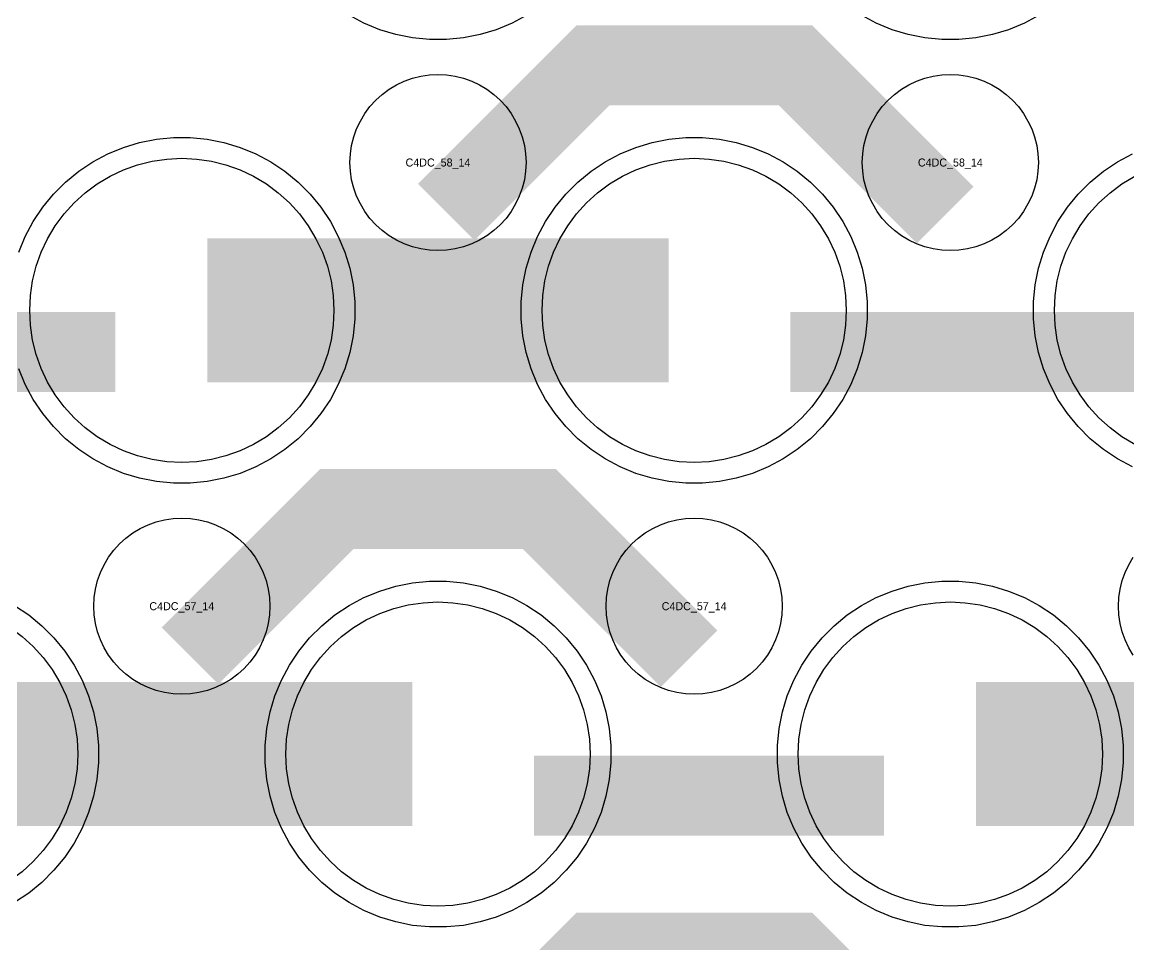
# Model space of a CAD drawing. Extents: x -11880 to 11880, y -14992 to 14992.
# Drawn here: x -7569.9 to -7224.2, y -7001 to -6712.8 of the extents above; entities that cross this region are included whole.
import ezdxf
from ezdxf.enums import TextEntityAlignment as Align

# ---------------------------------------------------------------- set-up
doc = ezdxf.new("R2010")
doc.units = 0
doc.header["$MEASUREMENT"] = 0
for name, color, linetype in [('GDS_775_DT_237', 138, 'CONTINUOUS'), ('RDL1_FS', 34, 'CONTINUOUS'), ('RDL_BS', 160, 'CONTINUOUS')]:
    doc.layers.add(name, color=color, linetype=linetype)

msp = doc.modelspace()

# ---------------------------------------------------------------- linework, layer by layer
at = {"layer": 'RDL1_FS'}
for points in [[(-7520, -6850.359), (-7524.657, -6850.13), (-7529.268, -6849.446), (-7533.791, -6848.314), (-7538.181, -6846.742), (-7542.395, -6844.75), (-7546.395, -6842.352), (-7550.14, -6839.574), (-7553.594, -6836.444), (-7556.724, -6832.99), (-7559.502, -6829.245), (-7561.9, -6825.245), (-7563.892, -6821.031), (-7565.464, -6816.641), (-7566.596, -6812.118), (-7567.28, -6807.507), (-7567.509, -6802.85), (-7567.28, -6798.193), (-7566.596, -6793.582), (-7565.464, -6789.059), (-7563.892, -6784.669), (-7561.9, -6780.455), (-7559.502, -6776.455), (-7556.724, -6772.71), (-7553.594, -6769.256), (-7550.14, -6766.126), (-7546.395, -6763.348), (-7542.395, -6760.95), (-7538.181, -6758.958), (-7533.791, -6757.386), (-7529.268, -6756.254), (-7524.657, -6755.57), (-7520, -6755.341), (-7515.343, -6755.57), (-7510.732, -6756.254), (-7506.209, -6757.386), (-7501.819, -6758.958), (-7497.605, -6760.95), (-7493.605, -6763.348), (-7489.86, -6766.126), (-7486.406, -6769.256), (-7483.276, -6772.71), (-7480.498, -6776.455), (-7478.1, -6780.455), (-7476.108, -6784.669), (-7474.536, -6789.059), (-7473.404, -6793.582), (-7472.72, -6798.193), (-7472.491, -6802.85), (-7472.72, -6807.507), (-7473.404, -6812.118), (-7474.536, -6816.641), (-7476.108, -6821.031), (-7478.1, -6825.245), (-7480.498, -6829.245), (-7483.276, -6832.99), (-7486.406, -6836.444), (-7489.86, -6839.574), (-7493.605, -6842.352), (-7497.605, -6844.75), (-7501.819, -6846.742), (-7506.209, -6848.314), (-7510.732, -6849.446), (-7515.343, -6850.13)], [(-7360, -6850.359), (-7364.657, -6850.13), (-7369.268, -6849.446), (-7373.791, -6848.314), (-7378.181, -6846.742), (-7382.395, -6844.75), (-7386.395, -6842.352), (-7390.14, -6839.574), (-7393.594, -6836.444), (-7396.724, -6832.99), (-7399.502, -6829.245), (-7401.9, -6825.245), (-7403.892, -6821.031), (-7405.464, -6816.641), (-7406.596, -6812.118), (-7407.28, -6807.507), (-7407.509, -6802.85), (-7407.28, -6798.193), (-7406.596, -6793.582), (-7405.464, -6789.059), (-7403.892, -6784.669), (-7401.9, -6780.455), (-7399.502, -6776.455), (-7396.724, -6772.71), (-7393.594, -6769.256), (-7390.14, -6766.126), (-7386.395, -6763.348), (-7382.395, -6760.95), (-7378.181, -6758.958), (-7373.791, -6757.386), (-7369.268, -6756.254), (-7364.657, -6755.57), (-7360, -6755.341), (-7355.343, -6755.57), (-7350.732, -6756.254), (-7346.209, -6757.386), (-7341.819, -6758.958), (-7337.605, -6760.95), (-7333.605, -6763.348), (-7329.86, -6766.126), (-7326.406, -6769.256), (-7323.276, -6772.71), (-7320.498, -6776.455), (-7318.1, -6780.455), (-7316.108, -6784.669), (-7314.536, -6789.059), (-7313.404, -6793.582), (-7312.72, -6798.193), (-7312.491, -6802.85), (-7312.72, -6807.507), (-7313.404, -6812.118), (-7314.536, -6816.641), (-7316.108, -6821.031), (-7318.1, -6825.245), (-7320.498, -6829.245), (-7323.276, -6832.99), (-7326.406, -6836.444), (-7329.86, -6839.574), (-7333.605, -6842.352), (-7337.605, -6844.75), (-7341.819, -6846.742), (-7346.209, -6848.314), (-7350.732, -6849.446), (-7355.343, -6850.13)], [(-7440, -6988.919), (-7444.657, -6988.69), (-7449.268, -6988.006), (-7453.791, -6986.874), (-7458.181, -6985.302), (-7462.395, -6983.31), (-7466.395, -6980.912), (-7470.14, -6978.134), (-7473.594, -6975.004), (-7476.724, -6971.55), (-7479.502, -6967.805), (-7481.9, -6963.805), (-7483.892, -6959.591), (-7485.464, -6955.201), (-7486.596, -6950.678), (-7487.28, -6946.067), (-7487.509, -6941.41), (-7487.28, -6936.753), (-7486.596, -6932.142), (-7485.464, -6927.619), (-7483.892, -6923.229), (-7481.9, -6919.015), (-7479.502, -6915.015), (-7476.724, -6911.27), (-7473.594, -6907.816), (-7470.14, -6904.686), (-7466.395, -6901.908), (-7462.395, -6899.51), (-7458.181, -6897.518), (-7453.791, -6895.946), (-7449.268, -6894.814), (-7444.657, -6894.13), (-7440, -6893.901), (-7435.343, -6894.13), (-7430.732, -6894.814), (-7426.209, -6895.946), (-7421.819, -6897.518), (-7417.605, -6899.51), (-7413.605, -6901.908), (-7409.86, -6904.686), (-7406.406, -6907.816), (-7403.276, -6911.27), (-7400.498, -6915.015), (-7398.1, -6919.015), (-7396.108, -6923.229), (-7394.536, -6927.619), (-7393.404, -6932.142), (-7392.72, -6936.753), (-7392.491, -6941.41), (-7392.72, -6946.067), (-7393.404, -6950.678), (-7394.536, -6955.201), (-7396.108, -6959.591), (-7398.1, -6963.805), (-7400.498, -6967.805), (-7403.276, -6971.55), (-7406.406, -6975.004), (-7409.86, -6978.134), (-7413.605, -6980.912), (-7417.605, -6983.31), (-7421.819, -6985.302), (-7426.209, -6986.874), (-7430.732, -6988.006), (-7435.343, -6988.69)], [(-7280, -6988.919), (-7284.657, -6988.69), (-7289.268, -6988.006), (-7293.791, -6986.874), (-7298.181, -6985.302), (-7302.395, -6983.31), (-7306.395, -6980.912), (-7310.14, -6978.134), (-7313.594, -6975.004), (-7316.724, -6971.55), (-7319.502, -6967.805), (-7321.9, -6963.805), (-7323.892, -6959.591), (-7325.464, -6955.201), (-7326.596, -6950.678), (-7327.28, -6946.067), (-7327.509, -6941.41), (-7327.28, -6936.753), (-7326.596, -6932.142), (-7325.464, -6927.619), (-7323.892, -6923.229), (-7321.9, -6919.015), (-7319.502, -6915.015), (-7316.724, -6911.27), (-7313.594, -6907.816), (-7310.14, -6904.686), (-7306.395, -6901.908), (-7302.395, -6899.51), (-7298.181, -6897.518), (-7293.791, -6895.946), (-7289.268, -6894.814), (-7284.657, -6894.13), (-7280, -6893.901), (-7275.343, -6894.13), (-7270.732, -6894.814), (-7266.209, -6895.946), (-7261.819, -6897.518), (-7257.605, -6899.51), (-7253.605, -6901.908), (-7249.86, -6904.686), (-7246.406, -6907.816), (-7243.276, -6911.27), (-7240.498, -6915.015), (-7238.1, -6919.015), (-7236.108, -6923.229), (-7234.536, -6927.619), (-7233.404, -6932.142), (-7232.72, -6936.753), (-7232.491, -6941.41), (-7232.72, -6946.067), (-7233.404, -6950.678), (-7234.536, -6955.201), (-7236.108, -6959.591), (-7238.1, -6963.805), (-7240.498, -6967.805), (-7243.276, -6971.55), (-7246.406, -6975.004), (-7249.86, -6978.134), (-7253.605, -6980.912), (-7257.605, -6983.31), (-7261.819, -6985.302), (-7266.209, -6986.874), (-7270.732, -6988.006), (-7275.343, -6988.69)]]:
    msp.add_lwpolyline(points, close=True, dxfattribs=at)
for points in [[(-7222.395, -6844.75), (-7226.395, -6842.352), (-7230.14, -6839.574), (-7233.594, -6836.444), (-7236.724, -6832.99), (-7239.502, -6829.245), (-7241.9, -6825.245), (-7243.892, -6821.031), (-7245.464, -6816.641), (-7246.596, -6812.118), (-7247.28, -6807.507), (-7247.509, -6802.85), (-7247.28, -6798.193), (-7246.596, -6793.582), (-7245.464, -6789.059), (-7243.892, -6784.669), (-7241.9, -6780.455), (-7239.502, -6776.455), (-7236.724, -6772.71), (-7233.594, -6769.256), (-7230.14, -6766.126), (-7226.395, -6763.348), (-7222.395, -6760.95)], [(-7573.605, -6901.908), (-7569.86, -6904.686), (-7566.406, -6907.816), (-7563.276, -6911.27), (-7560.498, -6915.015), (-7558.1, -6919.015), (-7556.108, -6923.229), (-7554.536, -6927.619), (-7553.404, -6932.142), (-7552.72, -6936.753), (-7552.491, -6941.41), (-7552.72, -6946.067), (-7553.404, -6950.678), (-7554.536, -6955.201), (-7556.108, -6959.591), (-7558.1, -6963.805), (-7560.498, -6967.805), (-7563.276, -6971.55), (-7566.406, -6975.004), (-7569.86, -6978.134), (-7573.605, -6980.912)]]:
    msp.add_lwpolyline(points, dxfattribs=at)
for points in [[(-7511.998, -6802.85, 45, 45, 0), (-7439.998, -6802.85, 45, 45, 0)], [(-7439.998, -6802.85, 45, 45, 0), (-7367.998, -6802.85, 45, 45, 0)], [(-7591.998, -6941.41, 45, 45, 0), (-7519.998, -6941.41, 45, 45, 0)], [(-7519.998, -6941.41, 45, 45, 0), (-7447.998, -6941.41, 45, 45, 0)], [(-7271.998, -6941.41, 45, 45, 0), (-7199.998, -6941.41, 45, 45, 0)]]:
    msp.add_lwpolyline(points, format="xyseb", dxfattribs=at)
at = {"layer": 'RDL_BS', "color": 240, "true_color": 0xed1f24}
for points in [[(-7412.223, -6710.668), (-7416.885, -6713.16), (-7421.795, -6715.191), (-7426.835, -6716.722), (-7432.062, -6717.768), (-7437.356, -6718.285), (-7442.644, -6718.285), (-7447.938, -6717.768), (-7453.165, -6716.722), (-7458.205, -6715.191), (-7463.115, -6713.16), (-7467.777, -6710.668)], [(-7252.223, -6710.668), (-7256.885, -6713.16), (-7261.795, -6715.191), (-7266.835, -6716.722), (-7272.062, -6717.768), (-7277.356, -6718.285), (-7282.644, -6718.285), (-7287.938, -6717.768), (-7293.165, -6716.722), (-7298.205, -6715.191), (-7303.115, -6713.16), (-7307.777, -6710.668)]]:
    msp.add_lwpolyline(points, dxfattribs=at)
at = {"layer": 'RDL_BS'}
for points in [[(-7437.438, -6772.164, 25, 25, 0), (-7391.623, -6726.349, 25, 25, 0), (-7358.07, -6726.349, 25, 25, 0)], [(-7281.599, -6773.063, 25, 25, 0), (-7328.313, -6726.349, 25, 25, 0), (-7358.071, -6726.349, 25, 25, 0)], [(-7649.984, -6815.863, 25, 25, 0), (-7540.719, -6815.863, 25, 25, 0)], [(-7329.984, -6815.863, 25, 25, 0), (-7220.719, -6815.863, 25, 25, 0)], [(-7517.438, -6910.724, 25, 25, 0), (-7471.623, -6864.909, 25, 25, 0), (-7438.07, -6864.909, 25, 25, 0)], [(-7361.599, -6911.623, 25, 25, 0), (-7408.313, -6864.909, 25, 25, 0), (-7438.071, -6864.909, 25, 25, 0)], [(-7409.984, -6954.423, 25, 25, 0), (-7300.719, -6954.423, 25, 25, 0)], [(-7437.438, -7049.289, 25, 25, 0), (-7391.623, -7003.474, 25, 25, 0), (-7358.07, -7003.474, 25, 25, 0)], [(-7281.599, -7050.188, 25, 25, 0), (-7328.313, -7003.474, 25, 25, 0), (-7358.071, -7003.474, 25, 25, 0)]]:
    msp.add_lwpolyline(points, format="xyseb", dxfattribs=at)
for points in [[(-7440, -6784.156), (-7442.693, -6784.024), (-7445.365, -6783.628), (-7447.984, -6782.971), (-7450.519, -6782.064), (-7452.956, -6780.912), (-7455.28, -6779.519), (-7457.443, -6777.916), (-7459.442, -6776.104), (-7461.254, -6774.105), (-7462.857, -6771.942), (-7464.25, -6769.618), (-7465.402, -6767.181), (-7466.309, -6764.646), (-7466.966, -6762.027), (-7467.362, -6759.355), (-7467.494, -6756.662), (-7467.362, -6753.969), (-7466.966, -6751.297), (-7466.309, -6748.678), (-7465.402, -6746.143), (-7464.25, -6743.706), (-7462.857, -6741.382), (-7461.254, -6739.219), (-7459.442, -6737.22), (-7457.443, -6735.408), (-7455.28, -6733.805), (-7452.956, -6732.412), (-7450.519, -6731.26), (-7447.984, -6730.353), (-7445.365, -6729.696), (-7442.693, -6729.3), (-7440, -6729.168), (-7437.307, -6729.3), (-7434.635, -6729.696), (-7432.016, -6730.353), (-7429.481, -6731.26), (-7427.044, -6732.412), (-7424.72, -6733.805), (-7422.557, -6735.408), (-7420.558, -6737.22), (-7418.746, -6739.219), (-7417.143, -6741.382), (-7415.75, -6743.706), (-7414.598, -6746.143), (-7413.691, -6748.678), (-7413.034, -6751.297), (-7412.638, -6753.969), (-7412.506, -6756.662), (-7412.638, -6759.355), (-7413.034, -6762.027), (-7413.691, -6764.646), (-7414.598, -6767.181), (-7415.75, -6769.618), (-7417.143, -6771.942), (-7418.746, -6774.105), (-7420.558, -6776.104), (-7422.557, -6777.916), (-7424.72, -6779.519), (-7427.044, -6780.912), (-7429.481, -6782.064), (-7432.016, -6782.971), (-7434.635, -6783.628), (-7437.307, -6784.024)], [(-7280, -6784.156), (-7282.693, -6784.024), (-7285.365, -6783.628), (-7287.984, -6782.971), (-7290.519, -6782.064), (-7292.956, -6780.912), (-7295.28, -6779.519), (-7297.443, -6777.916), (-7299.442, -6776.104), (-7301.254, -6774.105), (-7302.857, -6771.942), (-7304.25, -6769.618), (-7305.402, -6767.181), (-7306.309, -6764.646), (-7306.966, -6762.027), (-7307.362, -6759.355), (-7307.494, -6756.662), (-7307.362, -6753.969), (-7306.966, -6751.297), (-7306.309, -6748.678), (-7305.402, -6746.143), (-7304.25, -6743.706), (-7302.857, -6741.382), (-7301.254, -6739.219), (-7299.442, -6737.22), (-7297.443, -6735.408), (-7295.28, -6733.805), (-7292.956, -6732.412), (-7290.519, -6731.26), (-7287.984, -6730.353), (-7285.365, -6729.696), (-7282.693, -6729.3), (-7280, -6729.168), (-7277.307, -6729.3), (-7274.635, -6729.696), (-7272.016, -6730.353), (-7269.481, -6731.26), (-7267.044, -6732.412), (-7264.72, -6733.805), (-7262.557, -6735.408), (-7260.558, -6737.22), (-7258.746, -6739.219), (-7257.143, -6741.382), (-7255.75, -6743.706), (-7254.598, -6746.143), (-7253.691, -6748.678), (-7253.034, -6751.297), (-7252.638, -6753.969), (-7252.506, -6756.662), (-7252.638, -6759.355), (-7253.034, -6762.027), (-7253.691, -6764.646), (-7254.598, -6767.181), (-7255.75, -6769.618), (-7257.143, -6771.942), (-7258.746, -6774.105), (-7260.558, -6776.104), (-7262.557, -6777.916), (-7264.72, -6779.519), (-7267.044, -6780.912), (-7269.481, -6782.064), (-7272.016, -6782.971), (-7274.635, -6783.628), (-7277.307, -6784.024)], [(-7362.644, -6856.85), (-7367.938, -6856.333), (-7373.165, -6855.287), (-7378.205, -6853.756), (-7383.115, -6851.725), (-7387.777, -6849.233), (-7392.191, -6846.286), (-7396.292, -6842.924), (-7400.074, -6839.142), (-7403.436, -6835.041), (-7406.383, -6830.627), (-7408.875, -6825.965), (-7410.906, -6821.055), (-7412.437, -6816.015), (-7413.483, -6810.788), (-7414, -6805.494), (-7414, -6800.206), (-7413.483, -6794.912), (-7412.437, -6789.685), (-7410.906, -6784.645), (-7408.875, -6779.735), (-7406.383, -6775.073), (-7403.436, -6770.659), (-7400.074, -6766.558), (-7396.292, -6762.776), (-7392.191, -6759.414), (-7387.777, -6756.467), (-7383.115, -6753.975), (-7378.205, -6751.944), (-7373.165, -6750.413), (-7367.938, -6749.367), (-7362.644, -6748.85), (-7357.356, -6748.85), (-7352.062, -6749.367), (-7346.835, -6750.413), (-7341.795, -6751.944), (-7336.885, -6753.975), (-7332.223, -6756.467), (-7327.809, -6759.414), (-7323.708, -6762.776), (-7319.926, -6766.558), (-7316.564, -6770.659), (-7313.617, -6775.073), (-7311.125, -6779.735), (-7309.094, -6784.645), (-7307.563, -6789.685), (-7306.517, -6794.912), (-7306, -6800.206), (-7306, -6805.494), (-7306.517, -6810.788), (-7307.563, -6816.015), (-7309.094, -6821.055), (-7311.125, -6825.965), (-7313.617, -6830.627), (-7316.564, -6835.041), (-7319.926, -6839.142), (-7323.708, -6842.924), (-7327.809, -6846.286), (-7332.223, -6849.233), (-7336.885, -6851.725), (-7341.795, -6853.756), (-7346.835, -6855.287), (-7352.062, -6856.333), (-7357.356, -6856.85)], [(-7520, -6922.716), (-7522.693, -6922.584), (-7525.365, -6922.188), (-7527.984, -6921.531), (-7530.519, -6920.624), (-7532.956, -6919.472), (-7535.28, -6918.079), (-7537.443, -6916.476), (-7539.442, -6914.664), (-7541.254, -6912.665), (-7542.857, -6910.502), (-7544.25, -6908.178), (-7545.402, -6905.741), (-7546.309, -6903.206), (-7546.966, -6900.587), (-7547.362, -6897.915), (-7547.494, -6895.222), (-7547.362, -6892.529), (-7546.966, -6889.857), (-7546.309, -6887.238), (-7545.402, -6884.703), (-7544.25, -6882.266), (-7542.857, -6879.942), (-7541.254, -6877.779), (-7539.442, -6875.78), (-7537.443, -6873.968), (-7535.28, -6872.365), (-7532.956, -6870.972), (-7530.519, -6869.82), (-7527.984, -6868.913), (-7525.365, -6868.256), (-7522.693, -6867.86), (-7520, -6867.728), (-7517.307, -6867.86), (-7514.635, -6868.256), (-7512.016, -6868.913), (-7509.481, -6869.82), (-7507.044, -6870.972), (-7504.72, -6872.365), (-7502.557, -6873.968), (-7500.558, -6875.78), (-7498.746, -6877.779), (-7497.143, -6879.942), (-7495.75, -6882.266), (-7494.598, -6884.703), (-7493.691, -6887.238), (-7493.034, -6889.857), (-7492.638, -6892.529), (-7492.506, -6895.222), (-7492.638, -6897.915), (-7493.034, -6900.587), (-7493.691, -6903.206), (-7494.598, -6905.741), (-7495.75, -6908.178), (-7497.143, -6910.502), (-7498.746, -6912.665), (-7500.558, -6914.664), (-7502.557, -6916.476), (-7504.72, -6918.079), (-7507.044, -6919.472), (-7509.481, -6920.624), (-7512.016, -6921.531), (-7514.635, -6922.188), (-7517.307, -6922.584)], [(-7360, -6922.716), (-7362.693, -6922.584), (-7365.365, -6922.188), (-7367.984, -6921.531), (-7370.519, -6920.624), (-7372.956, -6919.472), (-7375.28, -6918.079), (-7377.443, -6916.476), (-7379.442, -6914.664), (-7381.254, -6912.665), (-7382.857, -6910.502), (-7384.25, -6908.178), (-7385.402, -6905.741), (-7386.309, -6903.206), (-7386.966, -6900.587), (-7387.362, -6897.915), (-7387.494, -6895.222), (-7387.362, -6892.529), (-7386.966, -6889.857), (-7386.309, -6887.238), (-7385.402, -6884.703), (-7384.25, -6882.266), (-7382.857, -6879.942), (-7381.254, -6877.779), (-7379.442, -6875.78), (-7377.443, -6873.968), (-7375.28, -6872.365), (-7372.956, -6870.972), (-7370.519, -6869.82), (-7367.984, -6868.913), (-7365.365, -6868.256), (-7362.693, -6867.86), (-7360, -6867.728), (-7357.307, -6867.86), (-7354.635, -6868.256), (-7352.016, -6868.913), (-7349.481, -6869.82), (-7347.044, -6870.972), (-7344.72, -6872.365), (-7342.557, -6873.968), (-7340.558, -6875.78), (-7338.746, -6877.779), (-7337.143, -6879.942), (-7335.75, -6882.266), (-7334.598, -6884.703), (-7333.691, -6887.238), (-7333.034, -6889.857), (-7332.638, -6892.529), (-7332.506, -6895.222), (-7332.638, -6897.915), (-7333.034, -6900.587), (-7333.691, -6903.206), (-7334.598, -6905.741), (-7335.75, -6908.178), (-7337.143, -6910.502), (-7338.746, -6912.665), (-7340.558, -6914.664), (-7342.557, -6916.476), (-7344.72, -6918.079), (-7347.044, -6919.472), (-7349.481, -6920.624), (-7352.016, -6921.531), (-7354.635, -6922.188), (-7357.307, -6922.584)], [(-7442.644, -6995.41), (-7447.938, -6994.893), (-7453.165, -6993.847), (-7458.205, -6992.316), (-7463.115, -6990.285), (-7467.777, -6987.793), (-7472.191, -6984.846), (-7476.292, -6981.484), (-7480.074, -6977.702), (-7483.436, -6973.601), (-7486.383, -6969.187), (-7488.875, -6964.525), (-7490.906, -6959.615), (-7492.437, -6954.575), (-7493.483, -6949.348), (-7494, -6944.054), (-7494, -6938.766), (-7493.483, -6933.472), (-7492.437, -6928.245), (-7490.906, -6923.205), (-7488.875, -6918.295), (-7486.383, -6913.633), (-7483.436, -6909.219), (-7480.074, -6905.118), (-7476.292, -6901.336), (-7472.191, -6897.974), (-7467.777, -6895.027), (-7463.115, -6892.535), (-7458.205, -6890.504), (-7453.165, -6888.973), (-7447.938, -6887.927), (-7442.644, -6887.41), (-7437.356, -6887.41), (-7432.062, -6887.927), (-7426.835, -6888.973), (-7421.795, -6890.504), (-7416.885, -6892.535), (-7412.223, -6895.027), (-7407.809, -6897.974), (-7403.708, -6901.336), (-7399.926, -6905.118), (-7396.564, -6909.219), (-7393.617, -6913.633), (-7391.125, -6918.295), (-7389.094, -6923.205), (-7387.563, -6928.245), (-7386.517, -6933.472), (-7386, -6938.766), (-7386, -6944.054), (-7386.517, -6949.348), (-7387.563, -6954.575), (-7389.094, -6959.615), (-7391.125, -6964.525), (-7393.617, -6969.187), (-7396.564, -6973.601), (-7399.926, -6977.702), (-7403.708, -6981.484), (-7407.809, -6984.846), (-7412.223, -6987.793), (-7416.885, -6990.285), (-7421.795, -6992.316), (-7426.835, -6993.847), (-7432.062, -6994.893), (-7437.356, -6995.41)], [(-7282.644, -6995.41), (-7287.938, -6994.893), (-7293.165, -6993.847), (-7298.205, -6992.316), (-7303.115, -6990.285), (-7307.777, -6987.793), (-7312.191, -6984.846), (-7316.292, -6981.484), (-7320.074, -6977.702), (-7323.436, -6973.601), (-7326.383, -6969.187), (-7328.875, -6964.525), (-7330.906, -6959.615), (-7332.437, -6954.575), (-7333.483, -6949.348), (-7334, -6944.054), (-7334, -6938.766), (-7333.483, -6933.472), (-7332.437, -6928.245), (-7330.906, -6923.205), (-7328.875, -6918.295), (-7326.383, -6913.633), (-7323.436, -6909.219), (-7320.074, -6905.118), (-7316.292, -6901.336), (-7312.191, -6897.974), (-7307.777, -6895.027), (-7303.115, -6892.535), (-7298.205, -6890.504), (-7293.165, -6888.973), (-7287.938, -6887.927), (-7282.644, -6887.41), (-7277.356, -6887.41), (-7272.062, -6887.927), (-7266.835, -6888.973), (-7261.795, -6890.504), (-7256.885, -6892.535), (-7252.223, -6895.027), (-7247.809, -6897.974), (-7243.708, -6901.336), (-7239.926, -6905.118), (-7236.564, -6909.219), (-7233.617, -6913.633), (-7231.125, -6918.295), (-7229.094, -6923.205), (-7227.563, -6928.245), (-7226.517, -6933.472), (-7226, -6938.766), (-7226, -6944.054), (-7226.517, -6949.348), (-7227.563, -6954.575), (-7229.094, -6959.615), (-7231.125, -6964.525), (-7233.617, -6969.187), (-7236.564, -6973.601), (-7239.926, -6977.702), (-7243.708, -6981.484), (-7247.809, -6984.846), (-7252.223, -6987.793), (-7256.885, -6990.285), (-7261.795, -6992.316), (-7266.835, -6993.847), (-7272.062, -6994.893), (-7277.356, -6995.41)]]:
    msp.add_lwpolyline(points, close=True, dxfattribs=at)
for points in [[(-7570.906, -6784.645), (-7568.875, -6779.735), (-7566.383, -6775.073), (-7563.436, -6770.659), (-7560.074, -6766.558), (-7556.292, -6762.776), (-7552.191, -6759.414), (-7547.777, -6756.467), (-7543.115, -6753.975), (-7538.205, -6751.944), (-7533.165, -6750.413), (-7527.938, -6749.367), (-7522.644, -6748.85), (-7517.356, -6748.85), (-7512.062, -6749.367), (-7506.835, -6750.413), (-7501.795, -6751.944), (-7496.885, -6753.975), (-7492.223, -6756.467), (-7487.809, -6759.414), (-7483.708, -6762.776), (-7479.926, -6766.558), (-7476.564, -6770.659), (-7473.617, -6775.073), (-7471.125, -6779.735), (-7469.094, -6784.645), (-7467.563, -6789.685), (-7466.517, -6794.912), (-7466, -6800.206), (-7466, -6805.494), (-7466.517, -6810.788), (-7467.563, -6816.015), (-7469.094, -6821.055), (-7471.125, -6825.965), (-7473.617, -6830.627), (-7476.564, -6835.041), (-7479.926, -6839.142), (-7483.708, -6842.924), (-7487.809, -6846.286), (-7492.223, -6849.233), (-7496.885, -6851.725), (-7501.795, -6853.756), (-7506.835, -6855.287), (-7512.062, -6856.333), (-7517.356, -6856.85), (-7522.644, -6856.85), (-7527.938, -6856.333), (-7533.165, -6855.287), (-7538.205, -6853.756), (-7543.115, -6851.725), (-7547.777, -6849.233), (-7552.191, -6846.286), (-7556.292, -6842.924), (-7560.074, -6839.142), (-7563.436, -6835.041), (-7566.383, -6830.627), (-7568.875, -6825.965), (-7570.906, -6821.055)], [(-7223.115, -6851.725), (-7227.777, -6849.233), (-7232.191, -6846.286), (-7236.292, -6842.924), (-7240.074, -6839.142), (-7243.436, -6835.041), (-7246.383, -6830.627), (-7248.875, -6825.965), (-7250.906, -6821.055), (-7252.437, -6816.015), (-7253.483, -6810.788), (-7254, -6805.494), (-7254, -6800.206), (-7253.483, -6794.912), (-7252.437, -6789.685), (-7250.906, -6784.645), (-7248.875, -6779.735), (-7246.383, -6775.073), (-7243.436, -6770.659), (-7240.074, -6766.558), (-7236.292, -6762.776), (-7232.191, -6759.414), (-7227.777, -6756.467), (-7223.115, -6753.975)], [(-7222.857, -6910.502), (-7224.25, -6908.178), (-7225.402, -6905.741), (-7226.309, -6903.206), (-7226.966, -6900.587), (-7227.362, -6897.915), (-7227.494, -6895.222), (-7227.362, -6892.529), (-7226.966, -6889.857), (-7226.309, -6887.238), (-7225.402, -6884.703), (-7224.25, -6882.266), (-7222.857, -6879.942)], [(-7572.223, -6895.027), (-7567.809, -6897.974), (-7563.708, -6901.336), (-7559.926, -6905.118), (-7556.564, -6909.219), (-7553.617, -6913.633), (-7551.125, -6918.295), (-7549.094, -6923.205), (-7547.563, -6928.245), (-7546.517, -6933.472), (-7546, -6938.766), (-7546, -6944.054), (-7546.517, -6949.348), (-7547.563, -6954.575), (-7549.094, -6959.615), (-7551.125, -6964.525), (-7553.617, -6969.187), (-7556.564, -6973.601), (-7559.926, -6977.702), (-7563.708, -6981.484), (-7567.809, -6984.846), (-7572.223, -6987.793)]]:
    msp.add_lwpolyline(points, dxfattribs=at)

# ---------------------------------------------------------------- texts
at = {"layer": 'GDS_775_DT_237'}
for s, p in [('C4DC_58_14', (-7440, -6756.662)), ('C4DC_58_14', (-7440, -6756.662)), ('C4DC_58_14', (-7280, -6756.662)), ('C4DC_58_14', (-7280, -6756.662)), ('C4DC_57_14', (-7520, -6895.222)), ('C4DC_57_14', (-7520, -6895.222)), ('C4DC_57_14', (-7360, -6895.222)), ('C4DC_57_14', (-7360, -6895.222))]:
    msp.add_text(s, height=2.5, dxfattribs=at).set_placement(p, align=Align.MIDDLE_CENTER)

doc.saveas('drawing.dxf')
